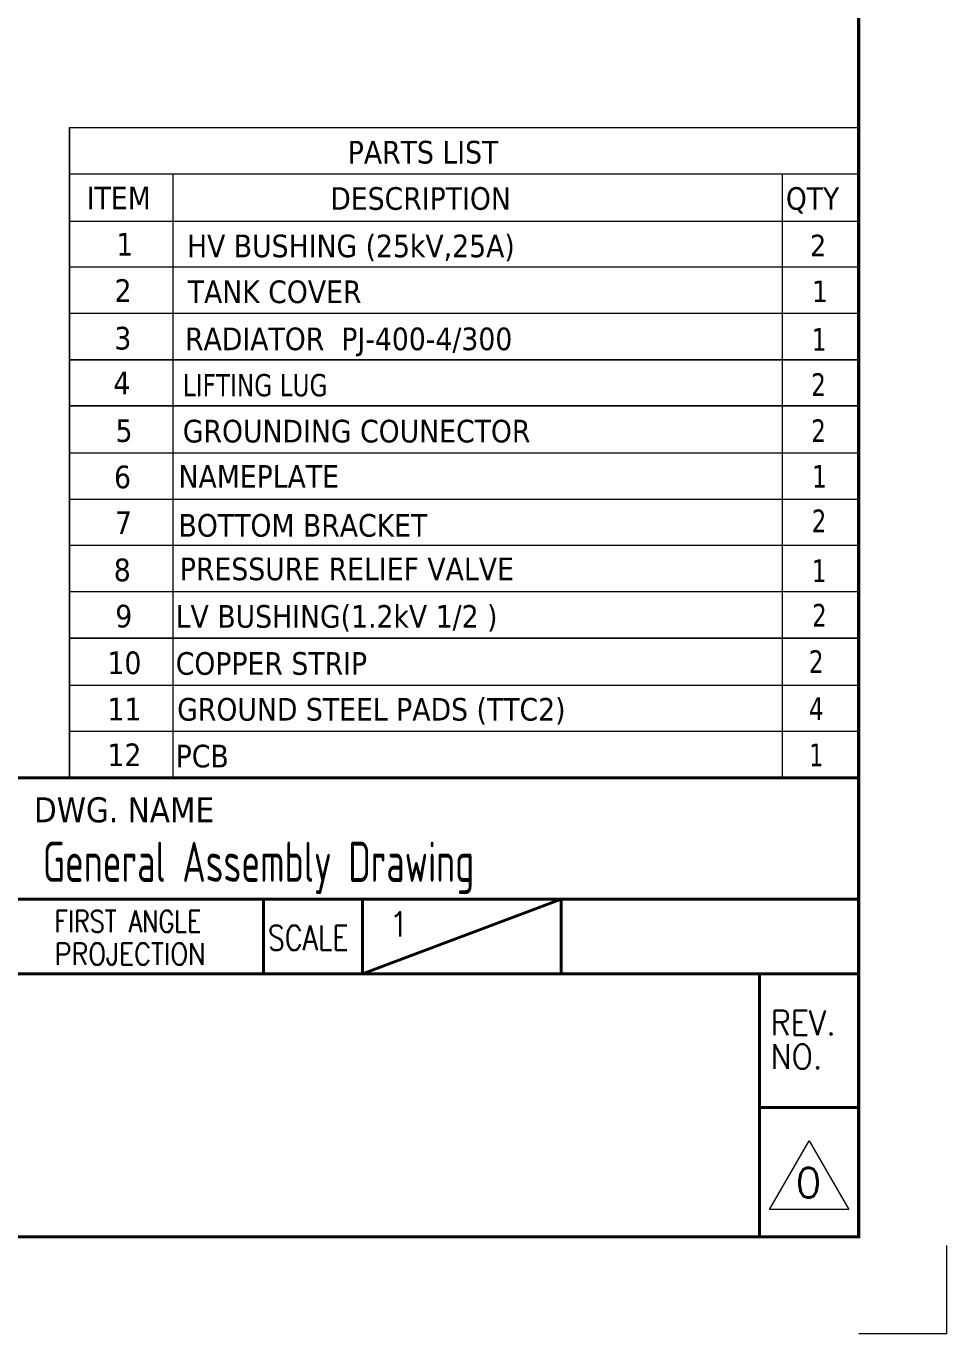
# Model space of a CAD drawing. Header units: millimetres. Extents: x 89051 to 218395, y -330386 to -125649.
# Drawn here: x 101925 to 103574, y -130338 to -127998 of the extents above; entities that cross this region are included whole.
import ezdxf

# ---------------------------------------------------------------- set-up
doc = ezdxf.new("R2010")
doc.units = ezdxf.units.MM
doc.header["$LTSCALE"] = 13
doc.layers.add('1', color=4, linetype='Continuous')
doc.layers.add('2', color=3, linetype='Continuous')
doc.layers.add('paper', color=254, linetype='Continuous', plot=False)
doc.layers.add('铁心', color=3, linetype='Continuous', lineweight=0)
doc.styles.add('ROMANS', font='romans.shx', dxfattribs={"bigfont": 'whgtxt.shx'})
doc.styles.get("Standard").update_dxf_attribs({"font": 'gbenor.shx', "bigfont": 'gbcbig.shx'})
doc.styles.add('Tahoma$001', font='tahoma.ttf', dxfattribs={"height": 2.159784})
doc.styles.add('Tahoma_txtstyle_28.93_0_0', font='tahoma.ttf')
doc.styles.add('Tahoma_txtstyle_30.40_0_0', font='tahoma.ttf')

msp = doc.modelspace()

# ---------------------------------------------------------------- linework, layer by layer
at = {"layer": '1', "color": 0, "lineweight": 40}
for p, q in [((100751.54, -129342.97), (102144.39, -129342.97)), ((100751.64, -129342.97), (103415.73, -129342.97)), ((97353.44, -129560.04), (103415.73, -129560.04)), ((102350.09, -129560.04), (102350.09, -129693.25)), ((102882.91, -129560.04), (102527.7, -129693.25)), ((102527.7, -129560.04), (102527.7, -129693.25)), ((102882.91, -129560.04), (102882.91, -129693.25)), ((101906.08, -129693.25), (103415.73, -129693.25)), ((103238.12, -129693.25), (103238.12, -130163.9)), ((103238.12, -129932.44), (103415.73, -129932.44))]:
    msp.add_line(p, q, dxfattribs=at)
at = {"layer": '1', "color": 0, "lineweight": 40, "const_width": 5.53}
msp.add_lwpolyline([(97353.44, -130163.9), (103415.73, -130163.9), (103415.73, -125806.63), (97353.44, -125806.63), (97353.44, -130163.9)], dxfattribs=at)
at = {"layer": '2', "lineweight": 13}
for p, q in [((103255.88, -130115.04), (103326.93, -129991.99)), ((103326.93, -129991.99), (103397.97, -130115.04)), ((103397.97, -130115.04), (103255.88, -130115.04))]:
    msp.add_line(p, q, dxfattribs=at)
at = {"layer": 'paper', "lineweight": 13}
for q in [(103573.6, -130179.69), (103415.73, -130337.56)]:
    msp.add_line((103573.6, -130337.56), q, dxfattribs=at)
at = {"layer": '铁心', "lineweight": 13}
for points in [[(102003.13, -129342.97), (102003.13, -128179.29)], [(102003.13, -128179.29), (103415.73, -128179.29), (103415.73, -128262.14)], [(102003.13, -128179.29), (102003.13, -128262.14), (102003.13, -128262.14)], [(102003.13, -128262.14), (103415.73, -128262.14), (103415.73, -128346.7)], [(102003.13, -128262.14), (102003.13, -128346.7), (103415.73, -128346.7)], [(102187.74, -128262.14), (102187.74, -128346.7), (102187.74, -128346.7)], [(103278.82, -128262.14), (103278.82, -129342.97)], [(102003.13, -129093.04), (103415.73, -129093.04), (103415.73, -128346.7)], [(102003.13, -128346.7), (102003.13, -129093.04)], [(102187.74, -128346.7), (102187.74, -129093.04)], [(103415.73, -128429.21), (102003.13, -128429.21), (102003.13, -128429.21)], [(103415.73, -128512.06), (102003.13, -128512.06), (102003.13, -128512.06)], [(102003.13, -128594.91), (103415.73, -128594.91), (103415.73, -128677.42)], [(102003.13, -128594.91), (102003.13, -128677.42), (103415.73, -128677.42)], [(103415.73, -128594.91), (102003.13, -128594.91), (102003.13, -128594.91)], [(102003.13, -129260.12), (102003.13, -128594.91), (102003.13, -128594.91)], [(102187.74, -128594.91), (102187.74, -128677.42), (102187.74, -128677.42)], [(102003.13, -128677.42), (102003.13, -129342.97)], [(103415.73, -128677.42), (102003.13, -128677.42), (102003.13, -128677.42)], [(102187.74, -128677.42), (102187.74, -129342.97)], [(103415.73, -128761.99), (102003.13, -128761.99), (102003.13, -128761.99)], [(103415.73, -128761.99), (102003.13, -128761.99), (102003.13, -128761.99)], [(103415.73, -129342.97), (103415.73, -128760.27)], [(103415.73, -128844.84), (102003.13, -128844.84), (102003.13, -128844.84)], [(103415.73, -128844.84), (102003.13, -128844.84), (102003.13, -128844.84)], [(103415.73, -128927.34), (102003.13, -128927.34), (102003.13, -128927.34)], [(103415.73, -128927.34), (102003.13, -128927.34)], [(103415.73, -129010.19), (102003.13, -129010.19), (102003.13, -129010.19)], [(103415.73, -129010.19), (102003.13, -129010.19), (102003.13, -129010.19)], [(103415.73, -129093.04), (102003.13, -129093.04), (102003.13, -129093.04)], [(103415.73, -129177.27), (102003.13, -129177.27), (102003.13, -129177.27)], [(103415.73, -129260.12), (102003.13, -129260.12), (102003.13, -129260.12)], [(103415.73, -129342.97), (102003.13, -129342.97), (102003.13, -129342.97)]]:
    msp.add_lwpolyline(points, dxfattribs=at)

# ---------------------------------------------------------------- texts
at = {"layer": '1', "color": 4, "lineweight": 13, "width": 0.76}
msp.add_text('General Assembly Drawing', height=72, dxfattribs=at).set_placement((101955.26, -129528.96))
at = {"layer": '2', "lineweight": 13, "style": 'ROMANS'}
for s, height, width, p in [('FIRST ANGLE', 39.0733, 0.8, (101976.18, -129618.99)), ('SCALE', 44.402, 0.8, (102357.94, -129651.19)), ('PROJECTION', 39.073, 0.86, (101976.18, -129677.55)), ('REV.', 44.402, 0.9, (103258.32, -129803.14)), ('NO.', 44.402, 0.9, (103258.32, -129863.69))]:
    msp.add_text(s, height=height, dxfattribs=dict(at, width=width)).set_placement(p)
msp.add_text('1', height=44.4, dxfattribs=at).set_placement((102573.84, -129626.86))
at = {"layer": '2', "color": 4, "lineweight": 13, "style": 'ROMANS'}
msp.add_text('0', height=53.28, dxfattribs=at).set_placement((103303.07, -130093.72))
at = {"layer": '铁心', "lineweight": 13}
for s, height, style, p in [('PARTS LIST', 40.487, 'Tahoma_txtstyle_30.40_0_0', (102501.11, -128243.57)), ('ITEM', 40.487, 'Tahoma_txtstyle_30.40_0_0', (102033.73, -128325.39)), ('DESCRIPTION', 40.487, 'Tahoma_txtstyle_30.40_0_0', (102469.77, -128326.42)), ('QTY', 40.309, 'Tahoma$001', (103285.44, -128326.24)), ('1', 40.49, 'Tahoma_txtstyle_30.40_0_0', (102086.67, -128408.24)), (' HV BUSHING (25kV,25A)', 40.487, 'Tahoma_txtstyle_30.40_0_0', (102198.14, -128411.29)), ('2', 38.52, 'Tahoma_txtstyle_28.93_0_0', (103328.75, -128409.44)), ('2', 40.49, 'Tahoma_txtstyle_30.40_0_0', (102083.57, -128491.09)), ('TANK COVER', 40.487, 'Tahoma_txtstyle_30.40_0_0', (102214.58, -128493.33)), ('1', 38.52, 'Tahoma$001', (103332.18, -128491.43)), ('3', 40.49, 'Tahoma_txtstyle_30.40_0_0', (102083.23, -128576.35)), ('RADIATOR  PJ-400-4/300', 40.487, 'Tahoma_txtstyle_30.40_0_0', (102209.77, -128577.58)), ('4', 40.49, 'Tahoma_txtstyle_30.40_0_0', (102081.51, -128656.45)), ('5', 40.49, 'Tahoma_txtstyle_30.40_0_0', (102085.41, -128741.7)), ('GROUNDING COUNECTOR', 40.487, 'Tahoma_txtstyle_30.40_0_0', (102205.75, -128742.63)), ('6', 40.49, 'Tahoma_txtstyle_30.40_0_0', (102082.61, -128824.55)), ('NAMEPLATE', 40.487, 'Tahoma_txtstyle_30.40_0_0', (102198.14, -128823.69)), ('7', 40.49, 'Tahoma_txtstyle_30.40_0_0', (102084.35, -128906.37)), ('BOTTOM BRACKET', 40.487, 'Tahoma_txtstyle_30.40_0_0', (102198.14, -128911.22)), ('8', 40.49, 'Tahoma_txtstyle_30.40_0_0', (102082.19, -128990.94)), ('PRESSURE RELIEF VALVE', 40.487, 'Tahoma_txtstyle_30.40_0_0', (102200.47, -128989.13)), ('9', 40.49, 'Tahoma_txtstyle_30.40_0_0', (102084.94, -129073.62)), ('LV BUSHING(1.2kV 1/2 )', 40.487, 'Tahoma_txtstyle_30.40_0_0', (102193.07, -129074.13)), ('10', 40.487, 'Tahoma_txtstyle_30.40_0_0', (102070.85, -129157.16)), ('COPPER STRIP', 40.487, 'Tahoma_txtstyle_30.40_0_0', (102193.07, -129158.35)), ('11', 40.487, 'Tahoma_txtstyle_30.40_0_0', (102070.85, -129240.01)), ('GROUND STEEL PADS (TTC2)', 40.487, 'Tahoma_txtstyle_30.40_0_0', (102195.73, -129240.35)), ('12', 40.487, 'Tahoma_txtstyle_30.40_0_0', (102070.85, -129321.83)), ('PCB', 40.487, 'Tahoma_txtstyle_30.40_0_0', (102193.07, -129324.05)), ('DWG. NAME', 44.861, 'Tahoma_txtstyle_30.40_0_0', (101939.32, -129422.37))]:
    msp.add_text(s, height=height, dxfattribs=dict(at, style=style)).set_placement(p)
at = {"layer": '铁心', "lineweight": 13, "style": 'Tahoma_txtstyle_30.40_0_0'}
for s, height, width, p in [('1', 40.49, 0.85, (103332.04, -128578.6)), ('LIFTING LUG', 40, 0.88, (102205.75, -128660.12)), ('2', 40.49, 0.85, (103331.03, -128659.31)), ('2', 40.49, 0.85, (103331.03, -128741.81)), ('1', 40.49, 0.85, (103332.53, -128823.69)), ('2', 40.49, 0.85, (103331.88, -128903.22)), ('1', 40.49, 0.85, (103332.04, -128992.51)), ('2', 40.49, 0.85, (103332.53, -129072.07)), ('2', 40.49, 0.85, (103326.88, -129154.92)), ('4', 40.49, 0.85, (103326.88, -129239.15)), ('1', 40.49, 0.85, (103326.88, -129322))]:
    msp.add_text(s, height=height, dxfattribs=dict(at, width=width)).set_placement(p)

doc.saveas('drawing.dxf')
